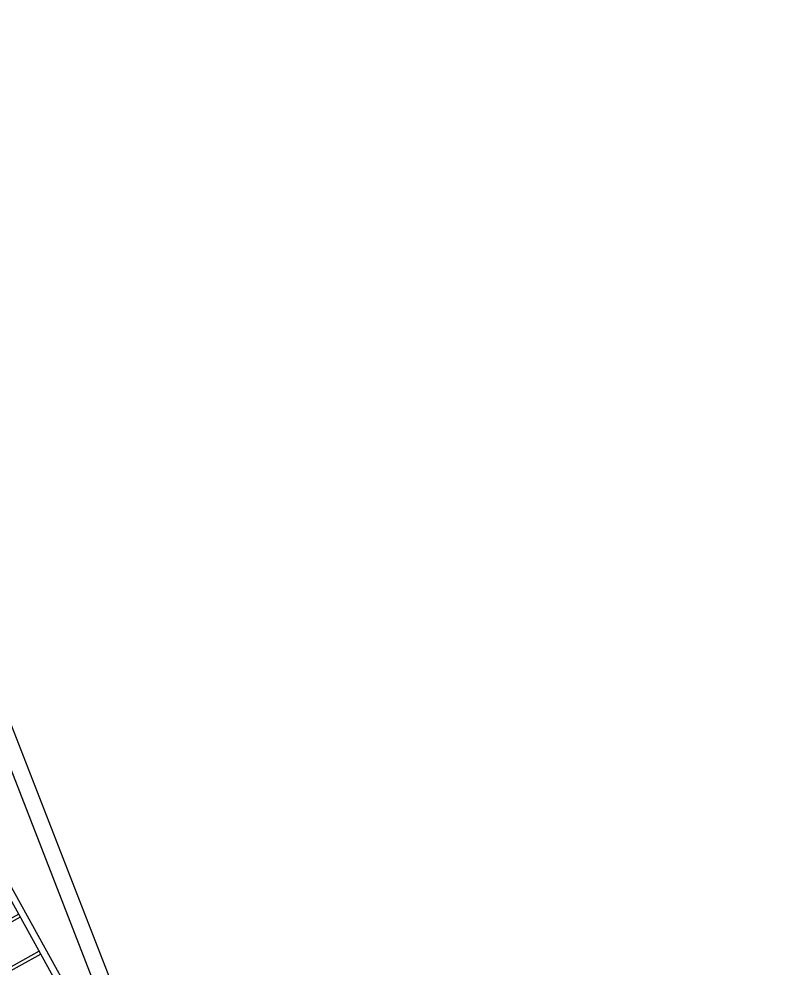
# Model space of a CAD drawing. Header units: millimetres. Extents: x 441061 to 442903, y 4515148 to 4515613.
# Drawn here: x 441868.8 to 441880.4, y 4515561.98 to 4515576.49 of the extents above; entities that cross this region are included whole.
import ezdxf

# ---------------------------------------------------------------- set-up
doc = ezdxf.new("R2010")
doc.units = ezdxf.units.MM
for name, color, linetype in [('01_cotas', 254, 'Continuous'), ('01_piscinas', 254, 'Continuous'), ('01_PÉRGOLAS', 254, 'Continuous')]:
    doc.layers.add(name, color=color, linetype=linetype)

# ---------------------------------------------------------------- blocks, each defined once
blk = doc.blocks.new('A$C3397442D')
at = {"layer": '01_cotas'}
for p, q in [((0, 4.7), (0, 0)), ((0, 4.7), (5.3, 4.7)), ((0.1, 4.7), (0.1, 0)), ((5.2, 4.7), (5.2, 0)), ((5.3, 4.7), (5.3, 0)), ((0.1, 4.6), (5.2, 4.6)), ((0.1, 4), (5.2, 4)), ((0.1, 3.95), (5.2, 3.95)), ((0.1, 3.35), (5.2, 3.35)), ((0.1, 3.3), (5.2, 3.3)), ((0.1, 2.7), (5.2, 2.7)), ((0.1, 2.65), (5.2, 2.65)), ((0.1, 2.05), (5.2, 2.05)), ((0.1, 2), (5.2, 2)), ((0.1, 1.4), (5.2, 1.4)), ((0.1, 1.35), (5.2, 1.35)), ((0.1, 0.75), (5.2, 0.75)), ((0.1, 0.7), (5.2, 0.7)), ((0.1, 0.1), (5.2, 0.1)), ((0, 0), (5.3, 0))]:
    blk.add_line(p, q, dxfattribs=at)

msp = doc.modelspace()

# ---------------------------------------------------------------- linework, layer by layer
at = {"layer": '01_piscinas'}
for p, q in [((441864.477, 4515576.491), (441872.136, 4515556.821)), ((441864.244, 4515576.399), (441871.813, 4515556.963))]:
    msp.add_line(p, q, dxfattribs=at)
msp.add_lwpolyline([(441838.642, 4515539.274), (441849.165, 4515545.081), (441856.164, 4515548.954, -0.013397), (441865.532, 4515553.929, -0.04126), (441879.366, 4515559.301, -0.013987), (441890.639, 4515562.042, -0.013983), (441896.514, 4515562.907, -0.020078), (441899.518, 4515563.142), (441899.613, 4515563.16), (441898.829, 4515566.003), (441898.207, 4515570.037), (441897.624, 4515574.932), (441897.95, 4515587.287), (441898.151, 4515601.364), (441898.278, 4515607.428), (441898.152, 4515607.443), (441887.214, 4515608.049), (441878.379, 4515608.587, 0.022373), (441868.404, 4515608.929, 0.031319), (441857.576, 4515608.135, 0.030707), (441847.107, 4515606.098, -0.006248)], format="xyb", dxfattribs=at)

# ---------------------------------------------------------------- block references
at = {"layer": '01_PÉRGOLAS', "rotation": 208.9585996020571}
msp.add_blockref('A$C3397442D', (441867.919, 4515564.598), dxfattribs=at)

doc.saveas('drawing.dxf')
